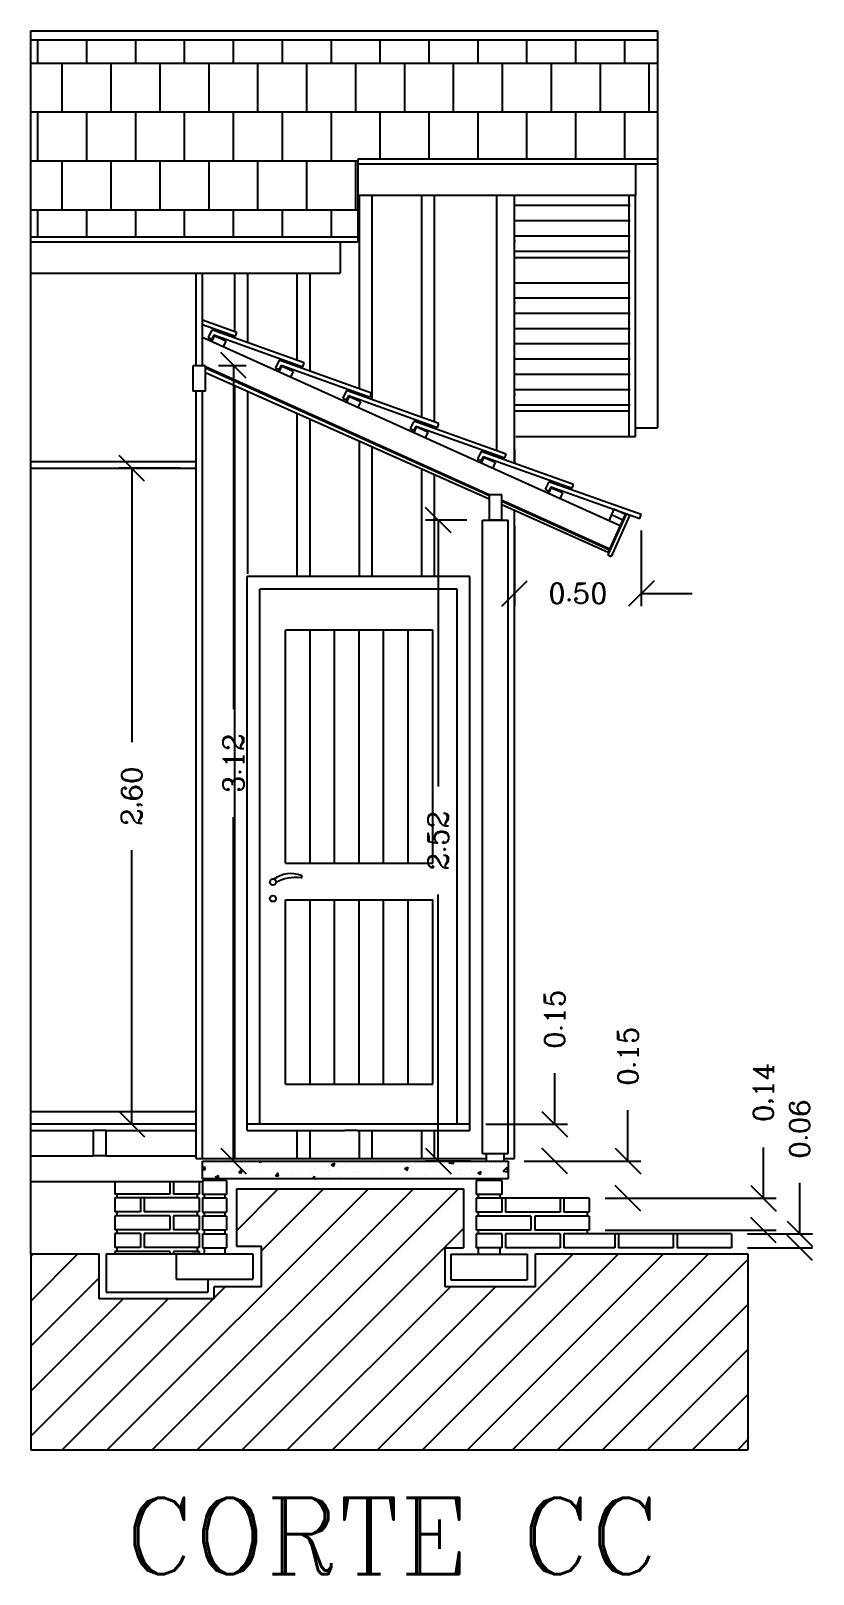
# Model space of a CAD drawing. Extents: x -7 to 295, y -11 to 39.
# Drawn here: x 169.96 to 173.03, y -7.71 to -1.65 of the extents above; entities that cross this region are included whole.
import ezdxf
from ezdxf.enums import TextEntityAlignment as Align

# ---------------------------------------------------------------- set-up
doc = ezdxf.new("R2010")
doc.units = 0
doc.header["$LTSCALE"] = 20
doc.linetypes.add('DASHED2', pattern=[0.375, 0.25, -0.125])
doc.layers.get('0').update_dxf_attribs({"linetype": 'CONTINUOUS'})
doc.layers.get('DEFPOINTS').update_dxf_attribs({"linetype": 'CONTINUOUS'})
for name, color, linetype in [('CONCRETO', 5, 'CONTINUOUS'), ('CORTES', 6, 'CONTINUOUS'), ('COTAS', 244, 'CONTINUOUS'), ('DIM', 244, 'CONTINUOUS'), ('MADEIRAME', 244, 'CONTINUOUS'), ('PAREDE', 250, 'CONTINUOUS'), ('PEDRA', 250, 'CONTINUOUS'), ('TELHADO', 1, 'CONTINUOUS'), ('TEXTO', 244, 'CONTINUOUS'), ('VISTAL', 30, 'CONTINUOUS'), ('VISTAP', 244, 'CONTINUOUS')]:
    doc.layers.add(name, color=color, linetype=linetype)
doc.styles.add('ROMANC', font='romanc.shx', dxfattribs={"height": 0.08})
doc.dimstyles.new('ROMANC', dxfattribs={"dimtxt": 0.1, "dimasz": 0.18, "dimexe": 0.05, "dimexo": 0.0625, "dimgap": 0.09, "dimtad": 0, "dimzin": 0, "dimtxsty": 'ROMANC', "dimblk1": 'NONE', "dimblk2": 'NONE', "dimsah": 1, "dimcen": 0.09, "dimclrd": 244, "dimclre": 244, "dimclrt": 244, "dimazin": 3, "dimtfac": 1, "dimtdec": 4, "dimtofl": 0, "dimtmove": 0, "dimatfit": 3, "dimtolj": 1, "dimtzin": 0})

# ---------------------------------------------------------------- blocks, each defined once
blk = doc.blocks.new('*X15')
at = {"color": 0, "linetype": 'CONTINUOUS'}
for p, q in [((20.7916, -14.9638), (20.7916, -14.9638)), ((20.8417, -14.9572), (20.8417, -14.9572)), ((20.9103, -14.9499), (20.9171, -14.9546)), ((20.9171, -14.9546), (20.9187, -14.9499)), ((20.9778, -14.9652), (20.9778, -14.9652)), ((21.0817, -14.9502), (21.0817, -14.9502)), ((21.1946, -14.9639), (21.2086, -14.9585)), ((21.1946, -14.9639), (21.2046, -14.9706)), ((21.2046, -14.9706), (21.2086, -14.9585)), ((21.2446, -14.9579), (21.2446, -14.9579)), ((21.369, -14.9597), (21.369, -14.9597)), ((21.4896, -14.9608), (21.4896, -14.9608)), ((21.6564, -14.9571), (21.6633, -14.9499)), ((21.6564, -14.9571), (21.6742, -14.9599)), ((21.6742, -14.9599), (21.673, -14.9499)), ((20.6888, -14.9821), (20.6978, -14.9714)), ((20.6888, -14.983), (20.7001, -14.984)), ((20.694, -14.9901), (20.694, -14.9901)), ((20.7001, -14.984), (20.6978, -14.9714)), ((20.7017, -14.968), (20.7017, -14.968)), ((20.7391, -15.0124), (20.7532, -15.007)), ((20.7391, -15.0124), (20.7491, -15.0191)), ((20.7491, -15.0191), (20.7531, -15.007)), ((20.7586, -14.9677), (20.7586, -14.9677)), ((20.7741, -14.9921), (20.7741, -14.9921)), ((20.8007, -14.9946), (20.8007, -14.9946)), ((20.8316, -14.9955), (20.8413, -14.984)), ((20.8316, -14.9955), (20.8436, -14.9965)), ((20.8436, -14.9965), (20.8413, -14.984)), ((20.8653, -14.9722), (20.8653, -14.9722)), ((20.8768, -14.978), (20.8768, -14.978)), ((20.8947, -15.018), (20.8947, -15.018)), ((20.9075, -14.9991), (20.9075, -14.9991)), ((20.9721, -14.9767), (20.9721, -14.9767)), ((20.9751, -15.008), (20.9847, -14.9965)), ((20.9751, -15.008), (20.987, -15.0091)), ((20.987, -15.0091), (20.9847, -14.9966)), ((20.9911, -15.0095), (20.9911, -15.0095)), ((21.0114, -14.998), (21.0114, -14.998)), ((21.0143, -15.0036), (21.0143, -15.0036)), ((21.0412, -15.0029), (21.0412, -15.0029)), ((21.0789, -14.9813), (21.0789, -14.9813)), ((21.0793, -15.0168), (21.0793, -15.0168)), ((21.1169, -14.9929), (21.1169, -14.9929)), ((21.1191, -15.0199), (21.1282, -15.0091)), ((21.121, -15.0081), (21.121, -15.0081)), ((21.128, -14.978), (21.128, -14.978)), ((21.1302, -15.0199), (21.1282, -15.0091)), ((21.182, -15.0027), (21.182, -15.0027)), ((21.1856, -14.9858), (21.1856, -14.9858)), ((21.2278, -15.0126), (21.2278, -15.0126)), ((21.2432, -14.9763), (21.2432, -14.9763)), ((21.283, -14.9899), (21.283, -14.9899)), ((21.2924, -14.9903), (21.2924, -14.9903)), ((21.2933, -14.9697), (21.2933, -14.9697)), ((21.3346, -15.0171), (21.3346, -15.0171)), ((21.3869, -14.9749), (21.3869, -14.9749)), ((21.3992, -14.9948), (21.3992, -14.9948)), ((21.482, -14.9799), (21.496, -14.9745)), ((21.482, -14.9799), (21.492, -14.9866)), ((21.492, -14.9866), (21.496, -14.9745)), ((21.4928, -15.0154), (21.4928, -15.0154)), ((21.5059, -14.9993), (21.5059, -14.9993)), ((21.5685, -15.0054), (21.5685, -15.0054)), ((21.5863, -15.0172), (21.5863, -15.0172)), ((21.5882, -15.0146), (21.5882, -15.0146)), ((21.6127, -15.0038), (21.6127, -15.0038)), ((21.692, -14.9996), (21.692, -14.9996)), ((21.6949, -14.9888), (21.6949, -14.9888)), ((21.7029, -14.9972), (21.7029, -14.9972)), ((21.7194, -15.0083), (21.7194, -15.0083)), ((21.7449, -14.9822), (21.7449, -14.9822)), ((21.7695, -14.9959), (21.7835, -14.9905)), ((21.7695, -14.9959), (21.7794, -15.0026)), ((21.7794, -15.0026), (21.7835, -14.9906)), ((21.7947, -14.9855), (21.7947, -14.9855)), ((21.8196, -14.9772), (21.8196, -14.9772)), ((21.8207, -14.9722), (21.8207, -14.9722)), ((21.8262, -15.0128), (21.8262, -15.0128)), ((21.8699, -14.9902), (21.8854, -14.974)), ((21.8699, -14.9902), (21.8876, -14.993)), ((21.8876, -14.993), (21.8854, -14.974))]:
    blk.add_line(p, q, dxfattribs=at)
blk = doc.blocks.new('*X21')
at = {"color": 0, "linetype": 'CONTINUOUS'}
for p, q in [((28.704, -2.496), (28.704, -2.4044)), ((28.896, -2.496), (28.896, -2.4044)), ((29.088, -2.496), (29.088, -2.4044)), ((29.28, -2.496), (29.28, -2.4044)), ((29.472, -2.496), (29.472, -2.4044)), ((29.664, -2.496), (29.664, -2.4044)), ((29.856, -2.496), (29.856, -2.4044)), ((30.048, -2.496), (30.048, -2.4044)), ((30.24, -2.496), (30.24, -2.4044)), ((30.432, -2.496), (30.432, -2.4044)), ((30.624, -2.496), (30.624, -2.4044)), ((30.816, -2.496), (30.816, -2.4044)), ((31.008, -2.496), (31.008, -2.4044)), ((28.6765, -2.496), (31.1369, -2.496)), ((28.8, -2.688), (28.8, -2.496)), ((28.992, -2.688), (28.992, -2.496)), ((29.184, -2.688), (29.184, -2.496)), ((29.376, -2.688), (29.376, -2.496)), ((29.568, -2.688), (29.568, -2.496)), ((29.76, -2.688), (29.76, -2.496)), ((29.952, -2.688), (29.952, -2.496)), ((30.144, -2.688), (30.144, -2.496)), ((30.336, -2.688), (30.336, -2.496)), ((30.528, -2.688), (30.528, -2.496)), ((30.72, -2.688), (30.72, -2.496)), ((30.912, -2.688), (30.912, -2.496)), ((31.104, -2.688), (31.104, -2.496)), ((28.6765, -2.688), (31.1369, -2.688)), ((28.704, -2.88), (28.704, -2.688)), ((28.896, -2.88), (28.896, -2.688)), ((29.088, -2.88), (29.088, -2.688)), ((29.28, -2.88), (29.28, -2.688)), ((29.472, -2.88), (29.472, -2.688)), ((29.664, -2.88), (29.664, -2.688)), ((29.856, -2.88), (29.856, -2.688)), ((30.048, -2.8735), (30.048, -2.688)), ((30.24, -2.8735), (30.24, -2.688)), ((30.432, -2.8735), (30.432, -2.688)), ((30.624, -2.8735), (30.624, -2.688)), ((30.816, -2.8735), (30.816, -2.688)), ((31.008, -2.8735), (31.008, -2.688)), ((28.6765, -2.88), (29.9595, -2.88)), ((28.8, -3.072), (28.8, -2.88)), ((28.992, -3.072), (28.992, -2.88)), ((29.184, -3.072), (29.184, -2.88)), ((29.376, -3.072), (29.376, -2.88)), ((29.568, -3.072), (29.568, -2.88)), ((29.76, -3.072), (29.76, -2.88)), ((29.952, -3.072), (29.952, -2.88)), ((28.6765, -3.072), (29.9595, -3.072)), ((28.704, -3.1793), (28.704, -3.072)), ((28.896, -3.1793), (28.896, -3.072)), ((29.088, -3.1793), (29.088, -3.072)), ((29.28, -3.1793), (29.28, -3.072)), ((29.472, -3.1793), (29.472, -3.072)), ((29.664, -3.1793), (29.664, -3.072)), ((29.856, -3.1793), (29.856, -3.072))]:
    blk.add_line(p, q, dxfattribs=at)
blk = doc.blocks.new('_OBLIQUE')
at = {"color": 0, "linetype": 'BYBLOCK'}
blk.add_line((-0.5, -0.5), (0.5, 0.5), dxfattribs=at)
blk = doc.blocks.new('*D111')
at = {"color": 244, "linetype": 'BYBLOCK'}
for p, q in [((135.9767, 0.3753), (135.737, 0.3753)), ((135.787, 0.3753), (135.787, -0.7003)), ((135.787, -2.1997), (135.787, -1.1241)), ((135.9767, -2.1997), (135.737, -2.1997))]:
    blk.add_line(p, q, dxfattribs=at)
at = {"layer": 'DEFPOINTS', "color": 0, "linetype": 'BYBLOCK'}
for p in [(135.787, 0.3753), (136.0392, 0.3753), (136.0392, -2.1997)]:
    blk.add_point(p, dxfattribs=at)
at = {"color": 244, "linetype": 'BYBLOCK', "xscale": 0.1, "yscale": 0.1, "zscale": 0.1}
for p, rotation in [((135.787, 0.3753), 90), ((135.787, -2.1997), 270)]:
    blk.add_blockref('_OBLIQUE', p, dxfattribs=dict(at, rotation=rotation))
at = {"color": 244, "linetype": 'BYBLOCK', "insert": (135.787, -0.9122), "char_height": 0.08, "attachment_point": 5, "rotation": 90, "style": 'ROMANC'}
blk.add_mtext('\\A1;{2,60}', dxfattribs=at)
blk = doc.blocks.new('*D112')
at = {"color": 244, "linetype": 'BYBLOCK'}
for p, q in [((136.1267, 0.7793), (136.2362, 0.7793)), ((136.1862, 0.7793), (136.1862, -0.5708)), ((136.1862, -2.3447), (136.1862, -0.9946)), ((136.1267, -2.3447), (136.2362, -2.3447))]:
    blk.add_line(p, q, dxfattribs=at)
at = {"layer": 'DEFPOINTS', "color": 0, "linetype": 'BYBLOCK'}
for p in [(136.0642, 0.7793), (136.1862, 0.7793), (136.0642, -2.3447)]:
    blk.add_point(p, dxfattribs=at)
at = {"color": 244, "linetype": 'BYBLOCK', "xscale": 0.1, "yscale": 0.1, "zscale": 0.1}
for p, rotation in [((136.1862, 0.7793), 90), ((136.1862, -2.3447), 270)]:
    blk.add_blockref('_OBLIQUE', p, dxfattribs=dict(at, rotation=rotation))
at = {"color": 244, "linetype": 'BYBLOCK', "insert": (136.1862, -0.7827), "char_height": 0.08, "attachment_point": 5, "rotation": 90, "style": 'ROMANC'}
blk.add_mtext('\\A1;3.12', dxfattribs=at)
blk = doc.blocks.new('*D113')
at = {"color": 244, "linetype": 'BYBLOCK'}
for p, q in [((137.1017, 0.1715), (136.94, 0.1715)), ((136.99, 0.1715), (136.99, -0.8747)), ((136.99, -2.3447), (136.99, -1.2985)), ((137.1167, -2.3447), (136.94, -2.3447))]:
    blk.add_line(p, q, dxfattribs=at)
at = {"layer": 'DEFPOINTS', "color": 0, "linetype": 'BYBLOCK'}
for p in [(137.1642, 0.1715), (136.99, -2.3447), (137.1792, -2.3447)]:
    blk.add_point(p, dxfattribs=at)
at = {"color": 244, "linetype": 'BYBLOCK', "xscale": 0.1, "yscale": 0.1, "zscale": 0.1}
for p, rotation in [((136.99, 0.1715), 90), ((136.99, -2.3447), 270)]:
    blk.add_blockref('_OBLIQUE', p, dxfattribs=dict(at, rotation=rotation))
at = {"color": 244, "linetype": 'BYBLOCK', "insert": (136.99, -1.0866), "char_height": 0.08, "attachment_point": 5, "rotation": 90, "style": 'ROMANC'}
blk.add_mtext('\\A1;2.52', dxfattribs=at)
blk = doc.blocks.new('*D114')
at = {"color": 244, "linetype": 'BYBLOCK'}
for p, q in [((138.4089, -2.6306), (138.4089, -2.4306)), ((138.2035, -2.6306), (138.4589, -2.6306)), ((138.2035, -2.6857), (138.4589, -2.6857)), ((138.4089, -2.6857), (138.4089, -2.6857))]:
    blk.add_line(p, q, dxfattribs=at)
at = {"layer": 'DEFPOINTS', "color": 0, "linetype": 'BYBLOCK'}
for p in [(138.141, -2.6306), (138.4089, -2.6306), (138.141, -2.6857)]:
    blk.add_point(p, dxfattribs=at)
at = {"color": 244, "linetype": 'BYBLOCK', "xscale": 0.1, "yscale": 0.1, "zscale": 0.1}
for p, rotation in [((138.4089, -2.6306), 270), ((138.4089, -2.6857), 90)]:
    blk.add_blockref('_OBLIQUE', p, dxfattribs=dict(at, rotation=rotation))
at = {"color": 244, "linetype": 'BYBLOCK', "insert": (138.4089, -2.2187), "char_height": 0.08, "attachment_point": 5, "rotation": 90, "style": 'ROMANC'}
blk.add_mtext('\\A1;0.06', dxfattribs=at)
blk = doc.blocks.new('*D115')
at = {"color": 244, "linetype": 'BYBLOCK'}
for p, q in [((138.2663, -2.491), (138.2663, -2.291)), ((137.6449, -2.491), (138.3163, -2.491)), ((137.6449, -2.6161), (138.3163, -2.6161)), ((138.2663, -2.6161), (138.2663, -2.6161))]:
    blk.add_line(p, q, dxfattribs=at)
at = {"layer": 'DEFPOINTS', "color": 0, "linetype": 'BYBLOCK'}
for p in [(137.5824, -2.491), (138.2663, -2.491), (137.5824, -2.6161)]:
    blk.add_point(p, dxfattribs=at)
at = {"color": 244, "linetype": 'BYBLOCK', "xscale": 0.1, "yscale": 0.1, "zscale": 0.1}
for p, rotation in [((138.2663, -2.491), 270), ((138.2663, -2.6161), 90)]:
    blk.add_blockref('_OBLIQUE', p, dxfattribs=dict(at, rotation=rotation))
at = {"color": 244, "linetype": 'BYBLOCK', "insert": (138.2663, -2.0753), "char_height": 0.08, "attachment_point": 5, "rotation": 90, "style": 'ROMANC'}
blk.add_mtext('\\A1;{0,14}', dxfattribs=at)
blk = doc.blocks.new('*D116')
at = {"color": 244, "linetype": 'BYBLOCK'}
for p, q in [((137.7345, -2.3447), (137.7345, -2.1447)), ((137.3267, -2.3447), (137.7845, -2.3447)), ((137.6449, -2.491), (137.7845, -2.491)), ((137.7345, -2.491), (137.7345, -2.491))]:
    blk.add_line(p, q, dxfattribs=at)
at = {"layer": 'DEFPOINTS', "color": 0, "linetype": 'BYBLOCK'}
for p in [(137.2642, -2.3447), (137.7345, -2.3447), (137.5824, -2.491)]:
    blk.add_point(p, dxfattribs=at)
at = {"color": 244, "linetype": 'BYBLOCK', "xscale": 0.1, "yscale": 0.1, "zscale": 0.1}
for p, rotation in [((137.7345, -2.3447), 270), ((137.7345, -2.491), 90)]:
    blk.add_blockref('_OBLIQUE', p, dxfattribs=dict(at, rotation=rotation))
at = {"color": 244, "linetype": 'BYBLOCK', "insert": (137.7345, -1.9328), "char_height": 0.08, "attachment_point": 5, "rotation": 90, "style": 'ROMANC'}
blk.add_mtext('\\A1;0.15', dxfattribs=at)
blk = doc.blocks.new('*D117')
at = {"color": 244, "linetype": 'BYBLOCK'}
for p, q in [((137.447, -2.1997), (137.447, -1.9997)), ((137.1767, -2.1997), (137.497, -2.1997)), ((137.3267, -2.3447), (137.497, -2.3447)), ((137.447, -2.3447), (137.447, -2.3447))]:
    blk.add_line(p, q, dxfattribs=at)
at = {"layer": 'DEFPOINTS', "color": 0, "linetype": 'BYBLOCK'}
for p in [(137.1142, -2.1997), (137.447, -2.1997), (137.2642, -2.3447)]:
    blk.add_point(p, dxfattribs=at)
at = {"color": 244, "linetype": 'BYBLOCK', "xscale": 0.1, "yscale": 0.1, "zscale": 0.1}
for p, rotation in [((137.447, -2.1997), 270), ((137.447, -2.3447), 90)]:
    blk.add_blockref('_OBLIQUE', p, dxfattribs=dict(at, rotation=rotation))
at = {"color": 244, "linetype": 'BYBLOCK', "insert": (137.447, -1.7878), "char_height": 0.08, "attachment_point": 5, "rotation": 90, "style": 'ROMANC'}
blk.add_mtext('\\A1;0.15', dxfattribs=at)
blk = doc.blocks.new('*D118')
at = {"color": 244, "linetype": 'BYBLOCK'}
for p, q in [((137.2892, 0.1466), (137.2892, -0.1661)), ((137.7869, 0.1308), (137.7869, -0.1661)), ((137.2892, -0.1161), (137.2892, -0.1161)), ((137.7869, -0.1161), (137.9869, -0.1161))]:
    blk.add_line(p, q, dxfattribs=at)
at = {"layer": 'DEFPOINTS', "color": 0, "linetype": 'BYBLOCK'}
for p in [(137.2892, 0.2091), (137.7869, 0.1933), (137.7869, -0.1161)]:
    blk.add_point(p, dxfattribs=at)
at = {"color": 244, "linetype": 'BYBLOCK', "xscale": 0.1, "yscale": 0.1, "zscale": 0.1}
blk.add_blockref('_OBLIQUE', (137.2892, -0.1161), dxfattribs=at)
at = {"color": 244, "linetype": 'BYBLOCK', "xscale": 0.1, "yscale": 0.1, "zscale": 0.1, "rotation": 180}
blk.add_blockref('_OBLIQUE', (137.7869, -0.1161), dxfattribs=at)
at = {"color": 244, "linetype": 'BYBLOCK', "insert": (137.5381, -0.1161), "char_height": 0.08, "attachment_point": 5, "style": 'ROMANC'}
blk.add_mtext('\\A1;0.50', dxfattribs=at)
blk = doc.blocks.new('*X275')
at = {"color": 0, "linetype": 'CONTINUOUS'}
for p, q in [((170.2604, -7.2234), (171.2858, -6.198)), ((170.4372, -7.2234), (171.4625, -6.198)), ((170.614, -7.2234), (171.6393, -6.198)), ((170.7674, -6.3629), (170.9322, -6.198)), ((170.8657, -6.4413), (171.109, -6.198)), ((170.7908, -7.2234), (171.6593, -6.3548)), ((169.9608, -6.6391), (170.1457, -6.4543)), ((169.9608, -6.4623), (169.9689, -6.4543)), ((171.3211, -7.2234), (172.0902, -6.4543)), ((171.4979, -7.2234), (172.267, -6.4543)), ((171.6746, -7.2234), (172.4438, -6.4543)), ((171.8514, -7.2234), (172.6205, -6.4543)), ((172.0282, -7.2234), (172.7758, -6.4758)), ((169.9608, -6.8159), (170.2288, -6.5479)), ((170.6805, -6.6265), (170.7237, -6.5834)), ((170.9675, -7.2234), (171.6082, -6.5827)), ((171.1443, -7.2234), (171.785, -6.5827)), ((169.9608, -7.1694), (170.5002, -6.63)), ((169.9608, -6.9926), (170.3235, -6.63)), ((170.0836, -7.2234), (170.677, -6.63)), ((172.205, -7.2234), (172.7758, -6.6526)), ((172.3817, -7.2234), (172.7758, -6.8294)), ((172.5585, -7.2234), (172.7758, -7.0061)), ((172.7353, -7.2234), (172.7758, -7.1829))]:
    blk.add_line(p, q, dxfattribs=at)

msp = doc.modelspace()

# ---------------------------------------------------------------- linework, layer by layer
at = {"layer": 'CONCRETO', "color": 1, "linetype": 'CONTINUOUS'}
msp.add_line((171.7343, -3.573), (171.8343, -3.573), dxfattribs=at)
at = {"layer": 'CONCRETO', "color": 5, "linetype": 'CONTINUOUS'}
for p, q in [((170.6343, -6.1593), (170.6343, -6.0893)), ((170.6343, -6.0893), (171.8343, -6.0893)), ((171.8343, -6.1593), (170.6343, -6.1593))]:
    msp.add_line(p, q, dxfattribs=at)
at = {"layer": 'CONCRETO', "linetype": 'CONTINUOUS'}
msp.add_line((171.8343, -6.0893), (171.8343, -6.1593), dxfattribs=at)
at = {"layer": 'CONCRETO', "color": 244, "linetype": 'CONTINUOUS'}
msp.add_line((169.9608, -6.4543), (169.9608, -7.2234), dxfattribs=at)
at = {"layer": 'CONCRETO'}
for p, q in [((170.256, -6.4531), (170.8318, -6.4531)), ((171.6093, -6.4556), (171.9093, -6.4556)), ((170.5318, -6.5531), (170.8318, -6.5531))]:
    msp.add_line(p, q, dxfattribs=at)
at = {"layer": 'CONCRETO', "color": 244}
for p, q in [((170.7674, -6.4238), (170.8657, -6.4238)), ((171.5872, -6.4299), (171.6593, -6.4299))]:
    msp.add_line(p, q, dxfattribs=at)
at = {"layer": 'CONCRETO', "color": 5}
msp.add_line((171.6093, -6.5556), (171.9093, -6.5556), dxfattribs=at)
at = {"layer": 'COTAS', "color": 30, "linetype": 'CONTINUOUS'}
msp.add_line((172.3094, -3.2443), (172.3344, -3.2443), dxfattribs=at)
at = {"layer": 'DIM', "color": 30, "linetype": 'CONTINUOUS'}
msp.add_line((172.4212, -2.1758), (172.4212, -3.2102), dxfattribs=at)
at = {"layer": 'DIM', "color": 244, "linetype": 'CONTINUOUS'}
for p, q in [((172.3344, -2.2969), (172.3344, -2.2969)), ((172.3094, -3.2443), (172.3094, -3.1443))]:
    msp.add_line(p, q, dxfattribs=at)
at = {"layer": 'DIM', "color": 30, "linetype": 'CONTINUOUS'}
for centre in [(170.9111, -4.9938), (170.9111, -5.0589)]:
    msp.add_circle(centre, 0.0119, dxfattribs=at)
for centre, radius, start, end in [((170.9829, -5.078), 0.1172, 70.42208, 125.41696), ((171.0205, -4.9723), 0.005, 263.59645, 70.42208), ((171.0011, -5.1453), 0.169, 83.59645, 117.53427)]:
    msp.add_arc(centre, radius, start, end, dxfattribs=at)
at = {"layer": 'MADEIRAME'}
for p, q in [((172.3138, -2.338), (171.8593, -2.338)), ((172.3138, -2.398), (171.8593, -2.398)), ((172.3138, -2.458), (171.8593, -2.458)), ((172.3138, -2.518), (171.8593, -2.518)), ((171.8593, -2.5412), (172.3094, -2.5412)), ((171.8593, -2.6412), (172.3094, -2.6412)), ((172.3138, -2.7012), (171.8593, -2.7012)), ((172.3138, -2.7612), (171.8593, -2.7612)), ((172.3138, -2.8212), (171.8593, -2.8212)), ((172.2747, -3.5959), (170.6343, -2.8556)), ((170.7264, -2.8697), (170.6808, -2.8491)), ((172.3138, -2.8812), (171.8593, -2.8812)), ((170.9907, -2.989), (170.9451, -2.9684)), ((172.3138, -2.9412), (171.8593, -2.9412)), ((171.7593, -3.473), (170.6465, -2.9708)), ((172.3138, -3.0012), (171.8593, -3.0012)), ((171.255, -3.1083), (171.2094, -3.0877)), ((172.3138, -3.0612), (171.8593, -3.0612)), ((172.3138, -3.1212), (171.8593, -3.1212)), ((171.8593, -3.1443), (172.3094, -3.1443)), ((171.5193, -3.2276), (171.4738, -3.207)), ((171.8644, -3.2443), (172.3094, -3.2443)), ((171.7837, -3.3469), (171.7381, -3.3263)), ((172.048, -3.4661), (172.0024, -3.4456)), ((171.8343, -3.5069), (171.8093, -3.4956)), ((172.2336, -3.687), (171.8343, -3.5069)), ((172.285, -3.5731), (172.2394, -3.5525)), ((172.2953, -3.5503), (172.2497, -3.5297))]:
    msp.add_line(p, q, dxfattribs=at)
at = {"layer": 'MADEIRAME', "linetype": 'CONTINUOUS'}
for p, q in [((170.6808, -2.8491), (170.6705, -2.8719)), ((170.7264, -2.8697), (170.7161, -2.8925)), ((170.9451, -2.9684), (170.9348, -2.9912)), ((170.9907, -2.989), (170.9804, -3.0118)), ((171.2094, -3.0877), (171.1992, -3.1105)), ((171.255, -3.1083), (171.2447, -3.1311)), ((171.4738, -3.207), (171.4635, -3.2298)), ((171.5193, -3.2276), (171.5091, -3.2503)), ((171.7381, -3.3263), (171.7278, -3.3491)), ((171.7837, -3.3469), (171.7734, -3.3696)), ((172.0024, -3.4456), (171.9921, -3.4684)), ((172.048, -3.4661), (172.0377, -3.4889)), ((172.2497, -3.5297), (172.2291, -3.5753))]:
    msp.add_line(p, q, dxfattribs=at)
at = {"layer": 'MADEIRAME', "color": 250, "linetype": 'CONTINUOUS'}
for p, q in [((170.6465, -2.9666), (170.5965, -2.9666)), ((170.5965, -2.9666), (170.5965, -3.0667)), ((170.6465, -3.0667), (170.6465, -2.9666)), ((170.6465, -3.0667), (170.5965, -3.0667)), ((171.8093, -3.473), (171.7593, -3.473)), ((171.7593, -3.473), (171.7593, -3.573)), ((171.8093, -3.573), (171.8093, -3.473)), ((171.8093, -3.573), (171.7593, -3.573))]:
    msp.add_line(p, q, dxfattribs=at)
at = {"layer": 'MADEIRAME', "color": 5, "linetype": 'CONTINUOUS'}
for p, q in [((170.5318, -6.4531), (170.5318, -6.5531)), ((170.8318, -6.4531), (170.8318, -6.5531)), ((171.6093, -6.4556), (171.6093, -6.5556)), ((171.9093, -6.4556), (171.9093, -6.5556))]:
    msp.add_line(p, q, dxfattribs=at)
at = {"layer": 'PAREDE', "color": 250}
for p, q in [((170.6093, -2.9666), (170.6093, -2.6027)), ((170.6343, -2.9666), (170.6343, -2.6027)), ((170.6093, -6.0793), (170.6093, -3.0667)), ((170.6343, -6.0793), (170.6343, -3.0667))]:
    msp.add_line(p, q, dxfattribs=at)
at = {"layer": 'PAREDE', "color": 30, "linetype": 'CONTINUOUS'}
for p, q in [((170.7694, -2.8363), (170.6343, -2.788)), ((170.6343, -2.8048), (170.7637, -2.8511)), ((170.6706, -2.8258), (170.6563, -2.8554)), ((171.0337, -2.9556), (170.6706, -2.8258)), ((170.6789, -2.8454), (170.6709, -2.8621)), ((170.6789, -2.8454), (171.028, -2.9704)), ((170.7637, -2.8511), (170.7694, -2.8363)), ((170.6563, -2.8554), (170.6709, -2.8621)), ((170.9349, -2.9451), (170.9206, -2.9747)), ((171.2981, -3.0748), (170.9349, -2.9451)), ((170.9433, -2.9647), (170.9352, -2.9814)), ((170.9433, -2.9647), (171.2924, -3.0897)), ((171.028, -2.9704), (171.0337, -2.9556)), ((170.9206, -2.9747), (170.9352, -2.9814)), ((171.1993, -3.0644), (171.185, -3.094)), ((171.5624, -3.1941), (171.1993, -3.0644)), ((171.2076, -3.084), (171.1995, -3.1007)), ((171.2076, -3.084), (171.5567, -3.209)), ((171.2924, -3.0897), (171.2981, -3.0748)), ((171.185, -3.094), (171.1995, -3.1007)), ((171.4636, -3.1837), (171.4493, -3.2133)), ((171.8267, -3.3134), (171.4636, -3.1837)), ((171.4719, -3.2033), (171.4639, -3.22)), ((171.4719, -3.2033), (171.821, -3.3283)), ((171.5567, -3.209), (171.5624, -3.1941)), ((171.4493, -3.2133), (171.4639, -3.22)), ((171.7279, -3.303), (171.7136, -3.3326)), ((171.7136, -3.3326), (171.7282, -3.3393)), ((172.0911, -3.4327), (171.7279, -3.303)), ((171.7362, -3.3226), (171.7282, -3.3393)), ((171.7362, -3.3226), (172.0853, -3.4476)), ((171.821, -3.3283), (171.8267, -3.3134)), ((171.9938, -3.4223), (171.9796, -3.4519)), ((171.9796, -3.4519), (171.9941, -3.4585)), ((172.357, -3.5513), (171.9938, -3.4223)), ((172.0022, -3.4418), (171.9941, -3.4585)), ((172.0022, -3.4418), (172.3513, -3.5662)), ((172.0853, -3.4476), (172.0911, -3.4327)), ((172.3513, -3.5662), (172.357, -3.5513))]:
    msp.add_line(p, q, dxfattribs=at)
at = {"layer": 'PEDRA'}
for p, q in [((170.2068, -6.0693), (170.2068, -5.9693)), ((170.2568, -5.9693), (170.2068, -5.9693)), ((170.2568, -6.0693), (170.2568, -5.9693)), ((171.2418, -5.9693), (171.1918, -5.9693)), ((170.2568, -6.0693), (170.2068, -6.0693))]:
    msp.add_line(p, q, dxfattribs=at)
at = {"layer": 'TELHADO', "color": 30, "linetype": 'DASHED2'}
msp.add_line((169.9608, -6.4543), (169.9608, -1.6518), dxfattribs=at)
at = {"layer": 'TELHADO', "color": 1, "linetype": 'CONTINUOUS'}
for p, q in [((169.9608, -1.6867), (172.4212, -1.6867)), ((171.2438, -2.1558), (171.2438, -2.4816)), ((172.4212, -2.1558), (171.2438, -2.1558)), ((172.4212, -2.1758), (171.2438, -2.1758)), ((171.2438, -2.4616), (169.9608, -2.4616)), ((171.2438, -2.4816), (169.9608, -2.4816))]:
    msp.add_line(p, q, dxfattribs=at)
at = {"layer": 'TELHADO', "linetype": 'CONTINUOUS'}
msp.add_line((172.4212, -1.6518), (172.4212, -2.1758), dxfattribs=at)
at = {"layer": 'TELHADO', "color": 244, "linetype": 'CONTINUOUS'}
msp.add_line((172.3094, -2.6412), (172.3094, -2.5412), dxfattribs=at)
at = {"layer": 'TELHADO', "color": 30}
msp.add_line((172.3344, -3.2102), (172.4212, -3.2102), dxfattribs=at)
at = {"layer": 'TELHADO', "color": 30, "linetype": 'CONTINUOUS'}
for p, q in [((171.8593, -3.2939), (171.8593, -3.3499)), ((170.6343, -6.0793), (171.7493, -6.0793)), ((171.8193, -6.0793), (171.8593, -6.0793))]:
    msp.add_line(p, q, dxfattribs=at)
at = {"layer": 'VISTAL', "color": 30, "linetype": 'CONTINUOUS'}
msp.add_line((169.9608, -1.6518), (172.4212, -1.6518), dxfattribs=at)
at = {"layer": 'VISTAL', "color": 30}
for p, q in [((171.8593, -3.3499), (171.8593, -2.2969)), ((172.3094, -2.5412), (172.3094, -2.2969)), ((172.3344, -3.2443), (172.3344, -2.2969)), ((172.3094, -3.1443), (172.3094, -2.6412)), ((170.6593, -2.9823), (170.6593, -2.9766)), ((170.9093, -3.0949), (170.9093, -3.0894)), ((170.9593, -3.1174), (170.9593, -3.112)), ((171.2093, -3.23), (171.2093, -3.2248)), ((171.2593, -3.2526), (171.2593, -3.2474)), ((171.5093, -3.3652), (171.5093, -3.3602)), ((171.5593, -3.3877), (171.5593, -3.3828)), ((170.6343, -3.7343), (170.6343, -3.4243)), ((171.8593, -3.5229), (171.8593, -3.5181)), ((171.8593, -6.0793), (171.8593, -3.5354)), ((170.6343, -5.0143), (170.6343, -3.8143)), ((170.6343, -5.8943), (170.6343, -5.0943))]:
    msp.add_line(p, q, dxfattribs=at)
at = {"layer": 'VISTAL'}
msp.add_line((169.9608, -5.8943), (170.6093, -5.8943), dxfattribs=at)
at = {"layer": 'VISTAP', "linetype": 'CONTINUOUS'}
for p, q in [((172.3344, -2.1758), (172.3344, -2.2969)), ((171.2438, -2.2969), (172.3344, -2.2969)), ((171.175, -2.4816), (171.175, -2.6027)), ((171.8636, -2.4793), (171.8593, -2.4793)), ((169.9608, -2.6027), (171.175, -2.6027)), ((171.8636, -2.7193), (171.8593, -2.7193)), ((171.8636, -3.0793), (171.8593, -3.0793)), ((169.9608, -3.3693), (170.6093, -3.3693)), ((169.9608, -5.9693), (170.2068, -5.9693)), ((170.2568, -5.9693), (170.6093, -5.9693)), ((170.8093, -5.9693), (171.1918, -5.9693)), ((171.2418, -5.9693), (171.6843, -5.9693)), ((169.9608, -6.0693), (170.2068, -6.0693)), ((170.2568, -6.0693), (170.6093, -6.0693)), ((170.6093, -6.0793), (170.6343, -6.0793)), ((169.9608, -6.1693), (170.6343, -6.1693))]:
    msp.add_line(p, q, dxfattribs=at)
at = {"layer": 'VISTAP', "color": 30}
for p, q in [((171.2512, -3.0581), (171.2512, -2.2969)), ((171.3012, -3.1008), (171.3012, -2.2969)), ((171.4958, -3.1704), (171.4958, -2.2969)), ((171.5458, -3.1882), (171.5458, -2.2969)), ((171.7905, -3.3005), (171.7905, -2.2969)), ((170.762, -2.8336), (170.762, -2.6027)), ((170.812, -2.8763), (170.812, -2.6027)), ((171.0066, -2.9459), (171.0066, -2.6027)), ((171.0566, -2.9886), (171.0566, -2.6027)), ((171.7593, -3.4778), (170.6465, -2.9765)), ((171.7593, -3.4908), (170.6465, -2.9943)), ((170.762, -6.0793), (170.762, -3.0458)), ((170.812, -3.7843), (170.812, -3.0681)), ((171.0066, -3.7943), (171.0066, -3.155)), ((171.0566, -3.7943), (171.0566, -3.1773)), ((171.4958, -3.1952), (171.4958, -3.1872)), ((171.5458, -3.2131), (171.5458, -3.2051)), ((171.2512, -3.7943), (171.2512, -3.2641)), ((171.3012, -3.7943), (171.3012, -3.2864)), ((171.4958, -3.7943), (171.4958, -3.3708)), ((171.5458, -3.7943), (171.5458, -3.3931)), ((172.2318, -3.6906), (171.8093, -3.5003)), ((172.2273, -3.6996), (171.8093, -3.5131)), ((170.9606, -4.9195), (170.9606, -4.0043)), ((171.0568, -4.9195), (171.0568, -4.0043)), ((171.1531, -4.9195), (171.1531, -4.0043)), ((171.2493, -4.9196), (171.2493, -4.0043)), ((171.3456, -4.9196), (171.3456, -4.0043)), ((171.4418, -4.9196), (171.4418, -4.0043)), ((171.5381, -4.9196), (171.5381, -4.0043)), ((170.9606, -5.7871), (170.9606, -5.0641)), ((171.0568, -5.7871), (171.0568, -5.0641)), ((171.1531, -5.7871), (171.1531, -5.0641)), ((171.2493, -5.7871), (171.2493, -5.0641)), ((171.3456, -5.7871), (171.3456, -5.0642)), ((171.4418, -5.7872), (171.4418, -5.0642)), ((171.5381, -5.7872), (171.5381, -5.0642)), ((171.0066, -6.0793), (171.0066, -5.9693)), ((171.0566, -6.0793), (171.0566, -5.9693)), ((171.2512, -6.0793), (171.2512, -5.9693)), ((171.3012, -6.0793), (171.3012, -5.9693)), ((171.4958, -6.0793), (171.4958, -5.9693)), ((171.5458, -6.0793), (171.5458, -5.9693)), ((170.291, -6.1681), (170.291, -6.2191)), ((170.506, -6.1681), (170.506, -6.2191)), ((170.521, -6.1681), (170.521, -6.2191)), ((170.621, -6.1681), (170.621, -6.2191)), ((170.506, -6.2191), (170.291, -6.2191)), ((170.291, -6.2341), (170.291, -6.2891)), ((170.621, -6.2341), (170.291, -6.2341)), ((170.298, -6.2191), (170.298, -6.2341)), ((170.391, -6.2341), (170.391, -6.2891)), ((170.406, -6.2341), (170.406, -6.2891)), ((170.621, -6.2191), (170.521, -6.2191)), ((170.614, -6.2191), (170.614, -6.2341)), ((170.621, -6.2341), (170.621, -6.2891)), ((170.391, -6.2891), (170.291, -6.2891)), ((170.298, -6.2891), (170.298, -6.3041)), ((170.621, -6.2891), (170.406, -6.2891)), ((170.614, -6.2891), (170.614, -6.3041)), ((170.506, -6.3041), (170.291, -6.3041)), ((170.291, -6.3041), (170.291, -6.3591)), ((170.506, -6.3591), (170.291, -6.3591)), ((170.298, -6.3591), (170.298, -6.3741)), ((170.506, -6.3041), (170.506, -6.3591)), ((170.621, -6.3041), (170.521, -6.3041)), ((170.521, -6.3041), (170.521, -6.3591)), ((170.621, -6.3591), (170.521, -6.3591)), ((170.614, -6.3591), (170.614, -6.3741)), ((170.621, -6.3041), (170.621, -6.3591)), ((170.291, -6.3741), (170.291, -6.4291)), ((170.391, -6.3741), (170.291, -6.3741)), ((170.391, -6.3741), (170.391, -6.4291)), ((170.406, -6.3741), (170.406, -6.4291)), ((170.621, -6.3741), (170.406, -6.3741)), ((170.621, -6.3741), (170.621, -6.4291)), ((170.391, -6.4291), (170.291, -6.4291)), ((170.291, -6.4441), (170.291, -6.453)), ((170.506, -6.4441), (170.291, -6.4441)), ((170.298, -6.4291), (170.298, -6.4441)), ((170.621, -6.4291), (170.406, -6.4291)), ((170.506, -6.4441), (170.506, -6.453)), ((170.521, -6.4441), (170.521, -6.453)), ((170.621, -6.4441), (170.521, -6.4441)), ((170.6195, -6.4531), (170.5937, -6.4531)), ((170.614, -6.4291), (170.614, -6.4441)), ((170.621, -6.4441), (170.621, -6.453))]:
    msp.add_line(p, q, dxfattribs=at)
at = {"layer": 'VISTAP', "color": 244, "linetype": 'CONTINUOUS'}
for p, q in [((170.6093, -3.3443), (169.9608, -3.3443)), ((171.6843, -3.7943), (170.8093, -3.7943)), ((171.6343, -3.8443), (170.8593, -3.8443)), ((170.6093, -5.9443), (169.9608, -5.9443)), ((171.6843, -5.9443), (170.8093, -5.9443))]:
    msp.add_line(p, q, dxfattribs=at)
at = {"layer": 'VISTAP', "color": 1}
for p, q in [((171.7343, -6.0593), (171.7343, -3.573)), ((171.8343, -6.0593), (171.8343, -3.573)), ((171.7493, -6.0893), (171.7493, -6.0593)), ((171.8193, -6.0893), (171.8193, -6.0593))]:
    msp.add_line(p, q, dxfattribs=at)
at = {"layer": 'VISTAP', "color": 30, "linetype": 'DASHED2'}
for p, q in [((172.2984, -3.5473), (172.2256, -3.709)), ((172.3126, -3.5524), (172.2393, -3.7151)), ((172.2318, -3.6906), (172.2273, -3.6996)), ((172.2256, -3.709), (172.239, -3.7157))]:
    msp.add_line(p, q, dxfattribs=at)
at = {"layer": 'VISTAP'}
for p, q in [((172.2336, -3.687), (172.2953, -3.5503)), ((170.6343, -6.1654), (170.6343, -6.2204)), ((170.7293, -6.1654), (170.6343, -6.1654)), ((170.7293, -6.1654), (170.7293, -6.2204)), ((171.7093, -6.1654), (171.7093, -6.2204)), ((171.8093, -6.1654), (171.7093, -6.1654)), ((171.8093, -6.1654), (171.8093, -6.2204)), ((170.7293, -6.2204), (170.6343, -6.2204)), ((170.7293, -6.2354), (170.6343, -6.2354)), ((170.6343, -6.2354), (170.6343, -6.2904)), ((170.6413, -6.2204), (170.6413, -6.2354)), ((170.7225, -6.2204), (170.7225, -6.2354)), ((170.7293, -6.2354), (170.7293, -6.2904)), ((171.6593, -6.198), (171.6593, -6.4299)), ((171.8093, -6.2204), (171.7093, -6.2204)), ((171.8093, -6.2354), (171.7093, -6.2354)), ((171.7093, -6.2354), (171.7093, -6.2904)), ((171.717, -6.2204), (171.717, -6.2354)), ((171.8023, -6.2204), (171.8023, -6.2354)), ((171.8093, -6.2354), (171.8093, -6.2904)), ((172.0384, -6.2355), (172.0384, -6.2905)), ((172.0524, -6.2355), (172.0524, -6.2905)), ((170.6343, -6.2904), (170.7293, -6.2904)), ((170.6413, -6.2904), (170.6413, -6.3054)), ((170.7225, -6.2904), (170.7225, -6.3054)), ((171.8093, -6.2904), (171.7093, -6.2904)), ((171.717, -6.2904), (171.717, -6.3055)), ((170.6343, -6.3054), (170.6343, -6.3604)), ((170.7293, -6.3054), (170.6343, -6.3054)), ((170.7293, -6.3604), (170.6343, -6.3604)), ((170.6413, -6.3604), (170.6413, -6.3754)), ((170.7225, -6.3604), (170.7225, -6.3754)), ((170.7293, -6.3054), (170.7293, -6.3604)), ((171.9239, -6.3055), (171.7093, -6.3055)), ((171.7093, -6.3055), (171.7093, -6.3604)), ((171.9239, -6.3604), (171.7093, -6.3604)), ((171.717, -6.3604), (171.717, -6.3754)), ((171.9239, -6.3055), (171.9239, -6.3604)), ((172.1524, -6.3055), (171.9389, -6.3055)), ((171.9389, -6.3055), (171.9389, -6.3607)), ((172.1524, -6.3607), (171.9389, -6.3607)), ((170.6343, -6.3754), (170.7293, -6.3754)), ((170.6343, -6.3754), (170.6343, -6.4304)), ((170.7293, -6.3754), (170.7293, -6.4304)), ((171.8093, -6.3754), (171.7093, -6.3754)), ((171.7093, -6.3754), (171.7093, -6.4304)), ((171.8093, -6.3754), (171.8093, -6.4304)), ((172.0389, -6.375), (171.8234, -6.375)), ((172.0389, -6.375), (172.0389, -6.4304)), ((172.153, -6.3751), (172.053, -6.3751)), ((172.053, -6.3751), (172.053, -6.4301)), ((172.253, -6.3751), (172.153, -6.3751)), ((172.253, -6.3751), (172.253, -6.4301)), ((172.4975, -6.3752), (172.253, -6.3752)), ((172.268, -6.3752), (172.268, -6.4301)), ((172.4825, -6.3752), (172.4825, -6.4301)), ((172.7111, -6.3752), (172.4975, -6.3752)), ((172.4975, -6.3752), (172.4975, -6.4303)), ((170.6343, -6.4304), (170.7293, -6.4304)), ((170.6413, -6.4304), (170.6413, -6.4531)), ((170.7225, -6.4304), (170.7225, -6.4531)), ((171.8093, -6.4304), (171.7093, -6.4304)), ((171.717, -6.4304), (171.717, -6.4556)), ((171.8023, -6.4304), (171.8023, -6.4556)), ((172.0389, -6.4304), (171.8234, -6.4304)), ((172.153, -6.4301), (172.053, -6.4301)), ((172.253, -6.4301), (172.153, -6.4301)), ((172.4825, -6.4301), (172.268, -6.4301)), ((172.7111, -6.4303), (172.4975, -6.4303))]:
    msp.add_line(p, q, dxfattribs=at)
at = {"layer": 'VISTAP', "color": 244}
for p, q in [((170.8093, -5.9693), (170.8093, -3.7943)), ((171.6843, -5.9693), (171.6843, -3.7943)), ((170.8593, -5.9443), (170.8593, -3.8443)), ((171.6343, -5.9443), (171.6343, -3.8443)), ((170.7674, -6.198), (171.6593, -6.198)), ((170.7674, -6.198), (170.7674, -6.4238)), ((172.1524, -6.2355), (171.8093, -6.2355)), ((171.8234, -6.2355), (171.8234, -6.2905)), ((172.1524, -6.2355), (172.1524, -6.2905)), ((172.0384, -6.2905), (171.8234, -6.2905)), ((172.1524, -6.2905), (172.0524, -6.2905)), ((172.1445, -6.2905), (172.1445, -6.3057)), ((172.1445, -6.3607), (172.1445, -6.3751)), ((172.1524, -6.3055), (172.1524, -6.3607)), ((171.8234, -6.375), (171.8234, -6.4304)), ((172.7111, -6.3752), (172.7111, -6.4303)), ((169.9608, -6.4543), (170.2288, -6.4543)), ((170.2288, -6.63), (170.2288, -6.4543)), ((170.8657, -6.5834), (170.8657, -6.4238)), ((171.5872, -6.5827), (171.5872, -6.4299)), ((171.9417, -6.4543), (172.7758, -6.4543)), ((171.9417, -6.5827), (171.9417, -6.4543)), ((172.7758, -6.4543), (172.7758, -7.2234)), ((170.8657, -6.5834), (170.6805, -6.5834)), ((170.6805, -6.63), (170.6805, -6.5834)), ((171.9417, -6.5827), (171.5872, -6.5827)), ((170.6805, -6.63), (170.2288, -6.63)), ((169.9608, -7.2234), (172.7758, -7.2234))]:
    msp.add_line(p, q, dxfattribs=at)
at = {"layer": 'VISTAP', "color": 30, "linetype": 'CONTINUOUS'}
for p, q in [((171.5381, -4.0043), (170.9606, -4.0043)), ((170.9606, -4.9195), (171.5381, -4.9196)), ((170.9606, -5.0641), (171.5381, -5.0642)), ((170.9606, -5.7871), (171.5381, -5.7872))]:
    msp.add_line(p, q, dxfattribs=at)
at = {"layer": 'VISTAP', "color": 1, "linetype": 'CONTINUOUS'}
msp.add_line((171.7343, -6.0593), (171.8343, -6.0593), dxfattribs=at)
at = {"layer": 'VISTAP', "color": 5}
for p, q in [((170.256, -6.4531), (170.256, -6.6043)), ((170.256, -6.6043), (170.656, -6.6043)), ((170.656, -6.5531), (170.656, -6.6043))]:
    msp.add_line(p, q, dxfattribs=at)

# ---------------------------------------------------------------- block references
at = {"layer": 'CONCRETO', "linetype": 'CONTINUOUS'}
msp.add_blockref('*X15', (149.9455, 8.8607), dxfattribs=at)
at = {"layer": 'CORTES', "color": 30, "linetype": 'CONTINUOUS'}
msp.add_blockref('*X275', (0, 0), dxfattribs=at)
at = {"layer": 'MADEIRAME', "color": 30, "linetype": 'CONTINUOUS'}
msp.add_blockref('*X275', (0, 0), dxfattribs=at)
at = {"layer": 'TELHADO', "color": 30, "linetype": 'CONTINUOUS'}
msp.add_blockref('*X21', (141.2843, 0.7177), dxfattribs=at)

# ---------------------------------------------------------------- texts
at = {"layer": 'TEXTO', "linetype": 'CONTINUOUS', "style": 'ROMANC'}
msp.add_text('CORTE CC', height=0.3, dxfattribs=at).set_placement((171.3781, -7.5613), align=Align.MIDDLE)

# ---------------------------------------------------------------- dimensions: what is measured, and where the dimension line sits
at = {"layer": 'COTAS', "color": 30, "linetype": 'CONTINUOUS'}
for base, p1, p2, picture, middle, set_off in [((170.7563, -2.9653), (170.6343, -6.0893), (170.6343, -2.9653), '*D112', (170.7563, -4.5273), (34.5701, -3.7446)), ((171.5601, -6.0893), (171.7343, -3.573), (171.7493, -6.0893), '*D113', (171.5601, -4.8312), (34.5701, -3.7446)), ((172.0171373231, -5.9442557967), (171.8343441256, -6.0892557967), (171.6843441256, -5.9442557967), '*D117', (172.0171373231, -5.5323510348), (34.5700946589, -3.7445730698)), ((172.3046, -6.0893), (172.1524, -6.2355), (171.8343, -6.0893), '*D116', (172.3046, -5.6774), (34.5701, -3.7446)), ((172.979, -6.3752), (172.7111, -6.4303), (172.7111, -6.3752), '*D114', (172.979, -5.9633), (34.5701, -3.7446))]:
    dim = msp.add_linear_dim(base=base, p1=p1, p2=p2, angle=90, dimstyle='ROMANC', override={"dimasz": 0.1, "dimblk1": 'OBLIQUE', "dimblk2": 'OBLIQUE'}, dxfattribs=at)
    dim.commit()
    dim.dimension.update_dxf_attribs({"geometry": picture, "text_midpoint": middle, "insert": set_off})
at = {"layer": 'COTAS', "color": 244, "linetype": 'CONTINUOUS'}
dim = msp.add_linear_dim(base=(170.3571, -3.3693), p1=(170.6093, -5.9443), p2=(170.6093, -3.3693), angle=90, text='{2,60}', dimstyle='ROMANC', override={"dimasz": 0.1, "dimblk1": 'OBLIQUE', "dimblk2": 'OBLIQUE'}, dxfattribs=at)
dim.commit()
dim.dimension.update_dxf_attribs({"geometry": '*D111', "text_midpoint": (170.3571, -4.6568), "insert": (34.5701, -3.7446)})
at = {"layer": 'COTAS', "color": 30, "linetype": 'CONTINUOUS'}
dim = msp.add_linear_dim(base=(172.357, -3.8607), p1=(171.8593, -3.5354), p2=(172.357, -3.5513), dimstyle='ROMANC', override={"dimasz": 0.1, "dimblk1": 'OBLIQUE', "dimblk2": 'OBLIQUE'}, dxfattribs=at)
dim.commit()
dim.dimension.update_dxf_attribs({"geometry": '*D118', "text_midpoint": (172.1082, -3.8607), "insert": (34.5701, -3.7446)})
dim = msp.add_linear_dim(base=(172.8364, -6.2355), p1=(172.1524, -6.3607), p2=(172.1524, -6.2355), angle=90, text='{0,14}', dimstyle='ROMANC', override={"dimasz": 0.1, "dimblk1": 'OBLIQUE', "dimblk2": 'OBLIQUE'}, dxfattribs=at)
dim.commit()
dim.dimension.update_dxf_attribs({"geometry": '*D115', "text_midpoint": (172.8364, -5.8198), "insert": (34.5701, -3.7446)})

doc.saveas('drawing.dxf')
